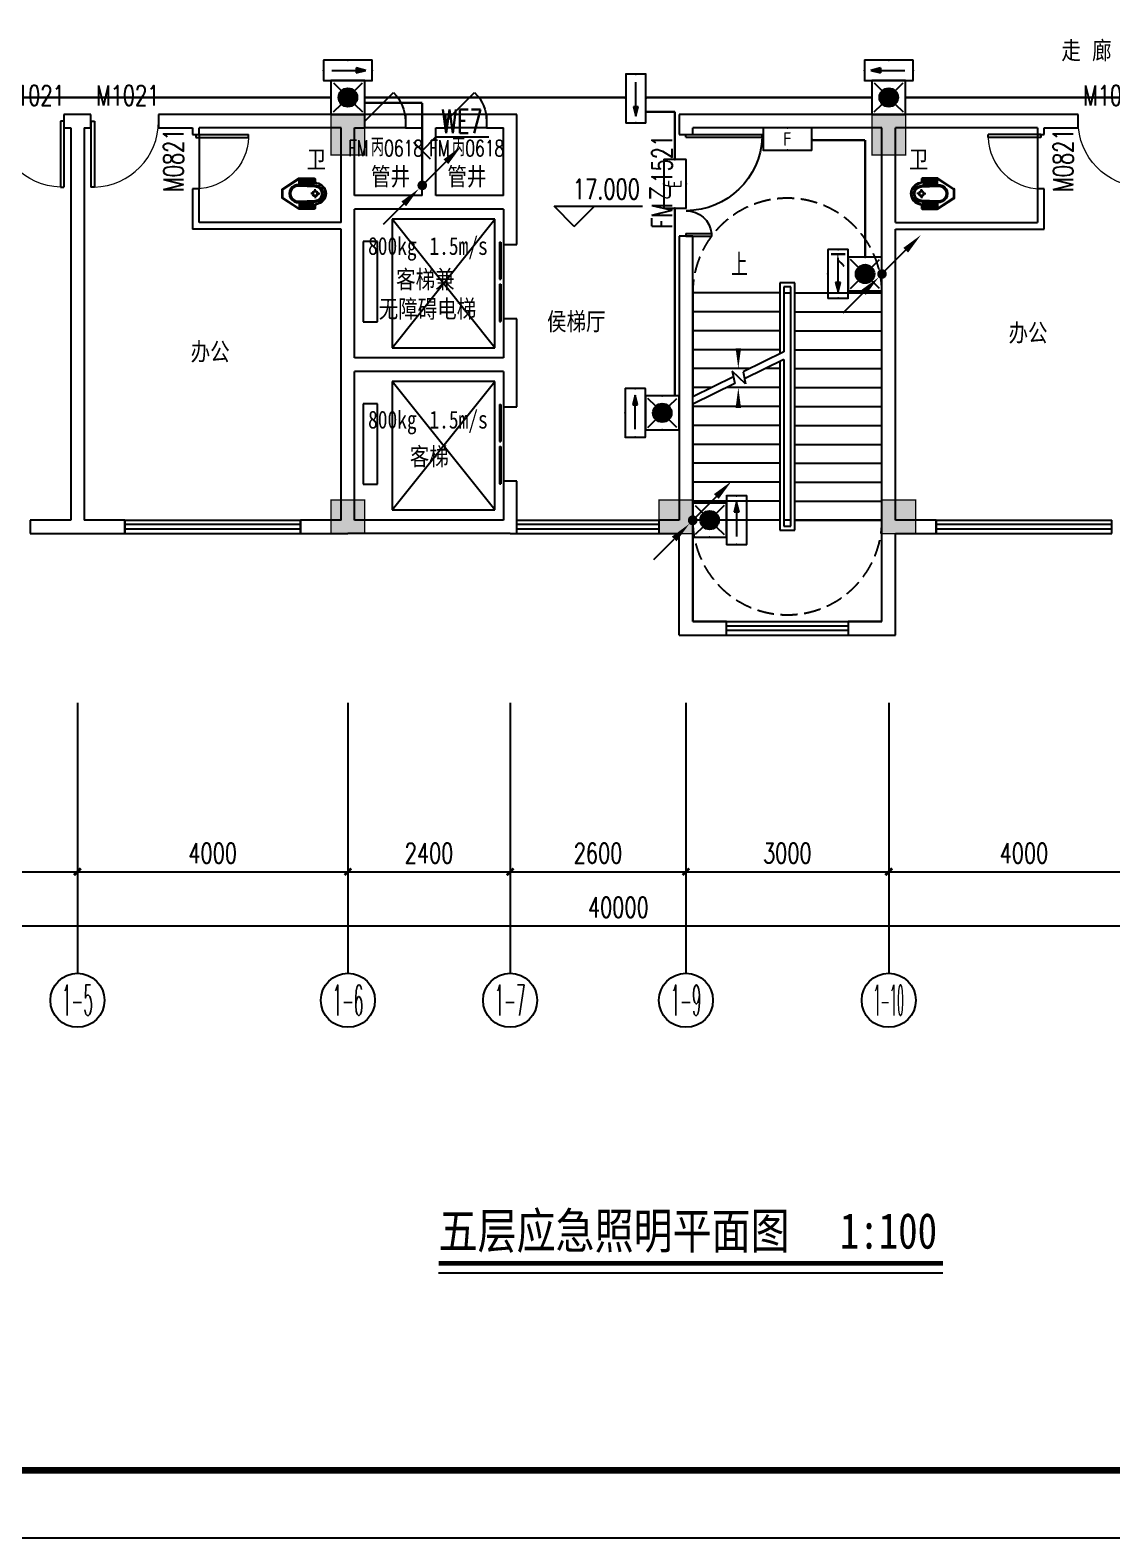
# Model space of a CAD drawing. Extents: x -6243262 to 3079315, y -2914302 to 172723.
# Drawn here: x -5590981 to -5574981, y -746029 to -723735 of the extents above; entities that cross this region are included whole.
import ezdxf
from ezdxf.enums import TextEntityAlignment as Align

# ---------------------------------------------------------------- set-up
doc = ezdxf.new("R2010")
doc.units = 0
doc.header["$LTSCALE"] = 1000
doc.linetypes.add('DASH', pattern=[0.35, 0.25, -0.1])
for name, color, linetype in [('0-柱网', 2, 'Continuous'), ('A-ANNO-IDEN', 3, 'Continuous'), ('A-DOOR', 141, 'Continuous'), ('A-FLOR-EVTR', 2, 'Continuous'), ('AXIS', 3, 'Continuous'), ('AXIS_TEXT', 7, 'Continuous'), ('DIM-应急', 3, 'Continuous'), ('DIM_ELEV', 3, 'Continuous'), ('DIM_SYMB', 3, 'Continuous'), ('DOOR_FIRE', 4, 'Continuous'), ('DOOR_FIRE_TEXT', 7, 'Continuous'), ('EQUIP-应急', 3, 'Continuous'), ('LWIRE', 4, 'Continuous'), ('PUB_TEXT', 7, 'Continuous'), ('PUB_TITLE', 4, 'Continuous'), ('STAIR', 2, 'Continuous'), ('WALL', 9, 'Continuous'), ('WINDOW', 4, 'Continuous'), ('WINDOW_TEXT', 7, 'Continuous'), ('WIRE-应急', 1, 'DASH'), ('洁具', 253, 'Continuous')]:
    doc.layers.add(name, color=color, linetype=linetype)
doc.styles.add('-宋体', font='', dxfattribs={"width": 0.8})
doc.styles.add('_TCH_AXIS', font='COMPLEX', dxfattribs={"bigfont": 'GBCBIG'})
doc.styles.add('_TCH_DIM', font='SIMPLEX', dxfattribs={"bigfont": 'GBCBIG'})
doc.styles.add('_TCH_DIM_T3', font='SIMPLEX', dxfattribs={"width": 0.705882, "bigfont": 'GBCBIG'})
doc.styles.add('_TCH_WINDOW', font='SIMPLEX', dxfattribs={"height": 3.5, "bigfont": 'GBCBIG'})
doc.styles.add('_TEL_ATTDEF', font='gbenor', dxfattribs={"bigfont": 'gbcbig'})
doc.styles.add('_TEL_DIM', font='SIMPLEX', dxfattribs={"width": 0.8, "height": 3.5, "bigfont": 'HZTXT'})
doc.styles.add('COMPLEX', font='COMPLEX')
doc.styles.get("Standard").update_dxf_attribs({"font": 'gbenor.shx', "bigfont": 'gbcbig.shx'})
doc.styles.get('-宋体').set_extended_font_data('SimSun')
doc.dimstyles.new('_TCH_ARCH&&100', dxfattribs={"dimtxt": 297.5, "dimasz": 100, "dimexe": 250, "dimexo": 300, "dimgap": 126.25, "dimtad": 1, "dimdec": 0, "dimzin": 0, "dimdsep": 46, "dimtxsty": '_TCH_DIM_T3', "dimblk": 'ARCHTICK', "dimcen": 0.09, "dimclrt": 7, "dimazin": 2, "dimtfac": 1, "dimtdec": 0, "dimtix": 1, "dimtmove": 2, "dimatfit": 3, "dimfxl": 0, "dimtolj": 1, "dimtzin": 0, "dimarcsym": 0})

# ---------------------------------------------------------------- blocks, each defined once
blk = doc.blocks.new('$plan$00002871')
at = {"layer": '洁具', "color": 0}
for p, q in [((0, -475), (0, -423)), ((-15, -490), (-67, -490)), ((0, -505), (0, -557)), ((15, -490), (67, -490))]:
    blk.add_line(p, q, dxfattribs=at)
for points in [[(159, -508, -0.88995), (-159, -508, 0.380538), (-179, -491), (-210, -491, -0.414214), (-230, -471), (-230, -258, -0.144595), (-227, -247), (-73, -9, -0.254383), (-56, 0), (56, 0, -0.254383), (73, -9), (227, -247, -0.144595), (230, -258), (230, -471, -0.414214), (210, -491), (179, -491, 0.380538)], [(120, -491), (130, -252, 1.134994), (-130, -252), (-120, -491, 0.992594)], [(105, -490), (115, -251, 1.141146), (-115, -251), (-105, -490, 0.994896)], [(100, -490), (110, -251, 1.143479), (-110, -251), (-100, -490, 0.995777)], [(-149, -264, 1), (-149, -252), (-207, -252, 1), (-207, -264)], [(-148, -287, 1), (-148, -275), (-207, -275, 1), (-207, -287)], [(-147, -307, 1), (-147, -295), (-207, -295, 1), (-207, -307)], [(-146, -330, 1), (-146, -319), (-207, -319, 1), (-207, -330)], [(-146, -352, 1), (-146, -341), (-207, -341, 1), (-207, -352)], [(-145, -376, 1), (-145, -364), (-207, -364, 1), (-207, -376)], [(-144, -399, 1), (-144, -388), (-207, -388, 1), (-207, -399)], [(-143, -423, 1), (-143, -411), (-207, -411, 1), (-207, -423)], [(-141, -444, 1), (-141, -432), (-207, -432, 1), (-207, -444)], [(-149, -263, 1), (-149, -253), (-207, -253, 1), (-207, -263)], [(-148, -286, 1), (-148, -276), (-207, -276, 1), (-207, -286)], [(-147, -306, 1), (-147, -296), (-207, -296, 1), (-207, -306)], [(-146, -329, 1), (-146, -320), (-207, -320, 1), (-207, -329)], [(-146, -351, 1), (-146, -342), (-207, -342, 1), (-207, -351)], [(-145, -375, 1), (-145, -365), (-207, -365, 1), (-207, -375)], [(-144, -398, 1), (-144, -389), (-207, -389, 1), (-207, -398)], [(-143, -422, 1), (-143, -412), (-207, -412, 1), (-207, -422)], [(-141, -443, 1), (-141, -433), (-207, -433, 1), (-207, -443)], [(141, -444, -1), (141, -432), (207, -432, -1), (207, -444)], [(141, -443, -1), (141, -433), (207, -433, -1), (207, -443)], [(143, -423, -1), (143, -411), (207, -411, -1), (207, -423)], [(144, -399, -1), (144, -388), (207, -388, -1), (207, -399)], [(143, -422, -1), (143, -412), (207, -412, -1), (207, -422)], [(145, -376, -1), (145, -364), (207, -364, -1), (207, -376)], [(144, -398, -1), (144, -389), (207, -389, -1), (207, -398)], [(146, -352, -1), (146, -341), (207, -341, -1), (207, -352)], [(145, -375, -1), (145, -365), (207, -365, -1), (207, -375)], [(146, -330, -1), (146, -319), (207, -319, -1), (207, -330)], [(146, -351, -1), (146, -342), (207, -342, -1), (207, -351)], [(148, -287, -1), (148, -275), (207, -275, -1), (207, -287)], [(147, -307, -1), (147, -295), (207, -295, -1), (207, -307)], [(146, -329, -1), (146, -320), (207, -320, -1), (207, -329)], [(148, -286, -1), (148, -276), (207, -276, -1), (207, -286)], [(147, -306, -1), (147, -296), (207, -296, -1), (207, -306)], [(149, -264, -1), (149, -252), (207, -252, -1), (207, -264)], [(149, -263, -1), (149, -253), (207, -253, -1), (207, -263)], [(-141, -464, 1), (-141, -453), (-207, -453, 1), (-207, -464)], [(-141, -463, 1), (-141, -454), (-207, -454, 1), (-207, -463)], [(141, -464, -1), (141, -453), (207, -453, -1), (207, -464)], [(141, -463, -1), (141, -454), (207, -454, -1), (207, -463)]]:
    blk.add_lwpolyline(points, format="xyb", close=True, dxfattribs=at)
blk.add_lwpolyline([(-149, -507, 0.380538), (-179, -481), (-210, -481, -0.414214), (-220, -471), (-220, -258, -0.144595), (-218, -253), (-64, -15, -0.254383), (-56, -10), (56, -10, -0.254383), (64, -15), (218, -253, -0.144595), (220, -258), (220, -471, -0.414214), (210, -481), (179, -481, 0.380538), (149, -507, 0.380538)], format="xyb", dxfattribs=at)
for radius in [40, 31.7]:
    blk.add_circle((0, -490), radius, dxfattribs=at)
blk.add_arc((0, -490), 150, 186.665, 353.335, dxfattribs=at)
blk = doc.blocks.new('1#柱网')
at = {"layer": '0-柱网'}
for points in [[(509855, 85967), (509855, 85367), (510355, 85367), (510355, 85967)], [(517855, 85967), (517855, 85367), (518355, 85367), (518355, 85967)], [(509855, 80267), (509855, 79767), (510355, 79767), (510355, 80267)], [(514705, 80267), (514705, 79767), (515205, 79767), (515205, 80267)], [(518005, 80267), (518005, 79767), (518505, 79767), (518505, 80267)]]:
    blk.add_hatch(color=0, dxfattribs=at).paths.add_polyline_path(points)
at = {"layer": '0-柱网', "color": 0, "const_width": 20}
for points in [[(509855, 85967), (509855, 85367), (510355, 85367), (510355, 85967), (509855, 85967)], [(517855, 85967), (517855, 85367), (518355, 85367), (518355, 85967), (517855, 85967)], [(509855, 80267), (509855, 79767), (510355, 79767), (510355, 80267), (509855, 80267)], [(514705, 80267), (514705, 79767), (515205, 79767), (515205, 80267), (514705, 80267)], [(518005, 80267), (518005, 79767), (518505, 79767), (518505, 80267), (518005, 80267)]]:
    blk.add_lwpolyline(points, dxfattribs=at)
blk = doc.blocks.new('$WINLIB2D$00000001')
at = {"color": 0}
for points in [[(-0.5, 0.5), (-0.5, -0.5)], [(-0.5, 0.5), (0.5, 0.5)], [(0.5, -0.5), (0.5, 0.5)], [(0.5, 0.1667), (-0.5, 0.1667)], [(0.5, -0.1667), (-0.5, -0.1667)], [(-0.5, -0.5), (0.5, -0.5)]]:
    blk.add_lwpolyline(points, dxfattribs=at)
blk = doc.blocks.new('$DorLib2D$00000001')
at = {"color": 0}
for p, q in [((0.45, 0.975), (0.5, 0.975)), ((0.45, 0), (0.45, 0.975)), ((0.5, 0), (0.5, 0.975)), ((0.5, 0), (0.45, 0))]:
    blk.add_line(p, q, dxfattribs=at)
at = {"color": 0, "lineweight": 13}
blk.add_arc((0.475, 0), 0.975, 91.4693, 180, dxfattribs=at)
blk = doc.blocks.new('$DORLIB2D$00000127')
at = {"color": 0}
for points in [[(-0.533, 0.795), (-0.533, 0.69)], [(-0.033, 0.795), (-0.533, 0.795)], [(-0.033, 0.69), (-0.533, 0.69)], [(-0.033, 0.795), (-0.033, 0.69)], [(0.533, 0.795), (0.033, 0.795)], [(0.033, 0.795), (0.033, 0.69)], [(0.533, 0.69), (0.033, 0.69)], [(0.533, 0.795), (0.533, 0.69)], [(0.5, 0.5), (-0.5, 0.5)]]:
    blk.add_lwpolyline(points, dxfattribs=at)
blk = doc.blocks.new('$DorLib2D$00000114')
at = {"color": 0}
blk.add_line((0.5, 0), (-0.207, 0.707), dxfattribs=at)
blk.add_arc((0.5, 0), 1, 135, 180, dxfattribs=at)
blk = doc.blocks.new('$DorLib2D$00000225')
at = {"color": 0}
for p, q in [((0.475, -0.001), (0.475, 0.752)), ((0.475, 0.752), (0.5, 0.752)), ((0.5, -0.001), (0.5, 0.752)), ((-0.5, 0), (-0.5, 0.252)), ((-0.475, 0.252), (-0.5, 0.252)), ((-0.475, 0), (-0.475, 0.252)), ((-0.475, 0), (-0.5, 0)), ((0.475, -0.001), (0.5, -0.001))]:
    blk.add_line(p, q, dxfattribs=at)
for centre, radius, start, end in [((0.505, -0.002), 0.755, 92.2493, 179.7238), ((-0.501, 0.003), 0.251, 359.7899, 84.0974)]:
    blk.add_arc(centre, radius, start, end, dxfattribs=at)
blk = doc.blocks.new('_ArchTick')
at = {"color": 0, "linetype": 'ByBlock', "const_width": 0.4}
blk.add_lwpolyline([(-0.5, -0.5), (0.5, 0.5)], dxfattribs=at)
blk = doc.blocks.new('*D188')
at = {"layer": 'AXIS', "color": 0, "lineweight": -2, "transparency": 16777216}
for p, q in [((1535295, -788352), (1535295, -791602)), ((1575295, -788352), (1575295, -791602)), ((1535295, -791352), (1575295, -791352))]:
    blk.add_line(p, q, dxfattribs=at)
at = {"layer": 'Defpoints', "color": 0, "transparency": 16777216}
for p in [(1535295, -788052), (1575295, -788052), (1575295, -791352)]:
    blk.add_point(p, dxfattribs=at)
at = {"layer": 'AXIS', "color": 0, "lineweight": -2, "transparency": 16777216, "xscale": 100, "yscale": 100, "zscale": 100, "rotation": 180}
blk.add_blockref('_ArchTick', (1535295, -791352), dxfattribs=at)
at = {"layer": 'AXIS', "color": 0, "lineweight": -2, "transparency": 16777216, "xscale": 100, "yscale": 100, "zscale": 100}
blk.add_blockref('_ArchTick', (1575295, -791352), dxfattribs=at)
at = {"layer": 'AXIS', "color": 7, "transparency": 16777216, "insert": (1555295, -791077), "char_height": 297.5, "attachment_point": 5, "style": '_TCH_DIM_T3'}
blk.add_mtext('\\A1;40000', dxfattribs=at)
blk = doc.blocks.new('*D191')
at = {"layer": 'AXIS', "color": 0, "lineweight": -2, "transparency": 16777216}
for p, q in [((1559295, -788352), (1559295, -790802)), ((1563295, -788352), (1563295, -790802)), ((1559295, -790552), (1563295, -790552))]:
    blk.add_line(p, q, dxfattribs=at)
at = {"layer": 'Defpoints', "color": 0, "transparency": 16777216}
for p in [(1559295, -788052), (1563295, -788052), (1563295, -790552)]:
    blk.add_point(p, dxfattribs=at)
at = {"layer": 'AXIS', "color": 0, "lineweight": -2, "transparency": 16777216, "xscale": 100, "yscale": 100, "zscale": 100, "rotation": 180}
blk.add_blockref('_ArchTick', (1559295, -790552), dxfattribs=at)
at = {"layer": 'AXIS', "color": 0, "lineweight": -2, "transparency": 16777216, "xscale": 100, "yscale": 100, "zscale": 100}
blk.add_blockref('_ArchTick', (1563295, -790552), dxfattribs=at)
at = {"layer": 'AXIS', "color": 7, "transparency": 16777216, "insert": (1561295, -790277), "char_height": 297.5, "attachment_point": 5, "style": '_TCH_DIM_T3'}
blk.add_mtext('\\A1;4000', dxfattribs=at)
blk = doc.blocks.new('*D192')
at = {"layer": 'AXIS', "color": 0, "lineweight": -2, "transparency": 16777216}
for p, q in [((1556295, -788352), (1556295, -790802)), ((1559295, -788352), (1559295, -790802)), ((1556295, -790552), (1559295, -790552))]:
    blk.add_line(p, q, dxfattribs=at)
at = {"layer": 'Defpoints', "color": 0, "transparency": 16777216}
for p in [(1556295, -788052), (1559295, -788052), (1559295, -790552)]:
    blk.add_point(p, dxfattribs=at)
at = {"layer": 'AXIS', "color": 0, "lineweight": -2, "transparency": 16777216, "xscale": 100, "yscale": 100, "zscale": 100, "rotation": 180}
blk.add_blockref('_ArchTick', (1556295, -790552), dxfattribs=at)
at = {"layer": 'AXIS', "color": 0, "lineweight": -2, "transparency": 16777216, "xscale": 100, "yscale": 100, "zscale": 100}
blk.add_blockref('_ArchTick', (1559295, -790552), dxfattribs=at)
at = {"layer": 'AXIS', "color": 7, "transparency": 16777216, "insert": (1557795, -790277), "char_height": 297.5, "attachment_point": 5, "style": '_TCH_DIM_T3'}
blk.add_mtext('\\A1;3000', dxfattribs=at)
blk = doc.blocks.new('*D193')
at = {"layer": 'AXIS', "color": 0, "lineweight": -2, "transparency": 16777216}
for p, q in [((1553695, -788352), (1553695, -790802)), ((1556295, -788352), (1556295, -790802)), ((1553695, -790552), (1556295, -790552))]:
    blk.add_line(p, q, dxfattribs=at)
at = {"layer": 'Defpoints', "color": 0, "transparency": 16777216}
for p in [(1553695, -788052), (1556295, -788052), (1556295, -790552)]:
    blk.add_point(p, dxfattribs=at)
at = {"layer": 'AXIS', "color": 0, "lineweight": -2, "transparency": 16777216, "xscale": 100, "yscale": 100, "zscale": 100, "rotation": 180}
blk.add_blockref('_ArchTick', (1553695, -790552), dxfattribs=at)
at = {"layer": 'AXIS', "color": 0, "lineweight": -2, "transparency": 16777216, "xscale": 100, "yscale": 100, "zscale": 100}
blk.add_blockref('_ArchTick', (1556295, -790552), dxfattribs=at)
at = {"layer": 'AXIS', "color": 7, "transparency": 16777216, "insert": (1554995, -790277), "char_height": 297.5, "attachment_point": 5, "style": '_TCH_DIM_T3'}
blk.add_mtext('\\A1;2600', dxfattribs=at)
blk = doc.blocks.new('*D194')
at = {"layer": 'AXIS', "color": 0, "lineweight": -2, "transparency": 16777216}
for p, q in [((1551295, -788352), (1551295, -790802)), ((1553695, -788352), (1553695, -790802)), ((1551295, -790552), (1553695, -790552))]:
    blk.add_line(p, q, dxfattribs=at)
at = {"layer": 'Defpoints', "color": 0, "transparency": 16777216}
for p in [(1551295, -788052), (1553695, -788052), (1553695, -790552)]:
    blk.add_point(p, dxfattribs=at)
at = {"layer": 'AXIS', "color": 0, "lineweight": -2, "transparency": 16777216, "xscale": 100, "yscale": 100, "zscale": 100, "rotation": 180}
blk.add_blockref('_ArchTick', (1551295, -790552), dxfattribs=at)
at = {"layer": 'AXIS', "color": 0, "lineweight": -2, "transparency": 16777216, "xscale": 100, "yscale": 100, "zscale": 100}
blk.add_blockref('_ArchTick', (1553695, -790552), dxfattribs=at)
at = {"layer": 'AXIS', "color": 7, "transparency": 16777216, "insert": (1552495, -790277), "char_height": 297.5, "attachment_point": 5, "style": '_TCH_DIM_T3'}
blk.add_mtext('\\A1;2400', dxfattribs=at)
blk = doc.blocks.new('*D195')
at = {"layer": 'AXIS', "color": 0, "lineweight": -2, "transparency": 16777216}
for p, q in [((1547295, -788352), (1547295, -790802)), ((1551295, -788352), (1551295, -790802)), ((1547295, -790552), (1551295, -790552))]:
    blk.add_line(p, q, dxfattribs=at)
at = {"layer": 'Defpoints', "color": 0, "transparency": 16777216}
for p in [(1547295, -788052), (1551295, -788052), (1551295, -790552)]:
    blk.add_point(p, dxfattribs=at)
at = {"layer": 'AXIS', "color": 0, "lineweight": -2, "transparency": 16777216, "xscale": 100, "yscale": 100, "zscale": 100, "rotation": 180}
blk.add_blockref('_ArchTick', (1547295, -790552), dxfattribs=at)
at = {"layer": 'AXIS', "color": 0, "lineweight": -2, "transparency": 16777216, "xscale": 100, "yscale": 100, "zscale": 100}
blk.add_blockref('_ArchTick', (1551295, -790552), dxfattribs=at)
at = {"layer": 'AXIS', "color": 7, "transparency": 16777216, "insert": (1549295, -790277), "char_height": 297.5, "attachment_point": 5, "style": '_TCH_DIM_T3'}
blk.add_mtext('\\A1;4000', dxfattribs=at)
blk = doc.blocks.new('*D196')
at = {"layer": 'AXIS', "color": 0, "lineweight": -2, "transparency": 16777216}
for p, q in [((1543295, -788352), (1543295, -790802)), ((1547295, -788352), (1547295, -790802)), ((1543295, -790552), (1547295, -790552))]:
    blk.add_line(p, q, dxfattribs=at)
at = {"layer": 'Defpoints', "color": 0, "transparency": 16777216}
for p in [(1543295, -788052), (1547295, -788052), (1547295, -790552)]:
    blk.add_point(p, dxfattribs=at)
at = {"layer": 'AXIS', "color": 0, "lineweight": -2, "transparency": 16777216, "xscale": 100, "yscale": 100, "zscale": 100, "rotation": 180}
blk.add_blockref('_ArchTick', (1543295, -790552), dxfattribs=at)
at = {"layer": 'AXIS', "color": 0, "lineweight": -2, "transparency": 16777216, "xscale": 100, "yscale": 100, "zscale": 100}
blk.add_blockref('_ArchTick', (1547295, -790552), dxfattribs=at)
at = {"layer": 'AXIS', "color": 7, "transparency": 16777216, "insert": (1545295, -790277), "char_height": 297.5, "attachment_point": 5, "style": '_TCH_DIM_T3'}
blk.add_mtext('\\A1;4000', dxfattribs=at)
blk = doc.blocks.new('_AXISO')
at = {"color": 0}
blk.add_circle((0, 0), 0.5, dxfattribs=at)
at = {"layer": 'AXIS_TEXT', "color": 0, "style": 'COMPLEX', "width": 1.041667}
blk.add_attdef('A', text='', height=0.56, dxfattribs=at).set_placement((-0.25, -0.28), (0.25, -0.28), align=Align.FIT)
blk = doc.blocks.new('$TelecSys$00000079')
for p, q in [((0.7, 0.7), (0, 0)), ((0.104, 0.104), (0.104, 0.104)), ((-0.104, -0.104), (-0.104, -0.104))]:
    blk.add_line(p, q)
at = {"const_width": 0.142}
blk.add_lwpolyline([(-0.071, 0, 1), (0.071, 0, 1)], format="xyb", close=True, dxfattribs=at)
blk.add_solid([(0.63, 0.77), (0.77, 0.63), (1.15, 1.15)])
at = {"width": 0.8, "flags": 9}
blk.add_attdef('A', (0, 0), '', height=0.00002, dxfattribs=at)
blk = doc.blocks.new('$equip$00002604')
blk.add_hatch(color=256).paths.add_polyline_path([(0.275, 0.5, 1), (-0.274, 0.5, 1)])
for p, q in [((-0.429, 0.929), (-0.194, 0.694)), ((0.194, 0.694), (0.429, 0.929)), ((-0.429, 0.071), (-0.194, 0.306)), ((0.194, 0.306), (0.429, 0.071))]:
    blk.add_line(p, q)
at = {"const_width": 0.04}
blk.add_lwpolyline([(-0.5, 1), (-0.5, 0), (0.5, 0), (0.5, 1), (-0.5, 1), (-0.5, 0)], dxfattribs=at)
blk.add_lwpolyline([(-0.5, 1), (-0.5, 0), (0.5, 0), (0.5, 1)], close=True)
blk.add_circle((0, 0.5), 0.275)
for p in [(0, 1), (-0.5, 0.5), (0.5, 0.5), (0, 0)]:
    blk.add_point(p)
at = {"color": 7, "style": '_TEL_DIM', "flags": 1}
blk.add_attdef('A', text='', height=0.000025, dxfattribs=at).set_placement((0, 0), align=Align.MIDDLE_CENTER)
blk = doc.blocks.new('$equip$00002541')
blk.add_hatch(color=256).paths.add_polyline_path([(-0.24, 0.372), (-0.528, 0.3), (-0.24, 0.228)])
for p, q in [((-0.72, 0.6), (-0.72, 0)), ((0.72, 0.6), (-0.72, 0.6)), ((0.72, 0), (0.72, 0.6)), ((-0.72, 0), (0.72, 0)), ((-0.24, 0.372), (-0.528, 0.3)), ((-0.528, 0.3), (-0.24, 0.228)), ((-0.24, 0.372), (-0.24, 0.228))]:
    blk.add_line(p, q)
at = {"color": 7}
blk.add_line((-0.48, 0.3), (0.48, 0.3), dxfattribs=at)
at = {"const_width": 0.04}
blk.add_lwpolyline([(-0.72, 0.6), (-0.72, 0), (0.72, 0), (0.72, 0.6), (-0.72, 0.6), (-0.72, 0)], dxfattribs=at)
for p in [(0, 0.6), (-0.72, 0.3), (0, 0), (0.72, 0.3)]:
    blk.add_point(p)
at = {"color": 7, "style": '_TEL_DIM', "flags": 1}
blk.add_attdef('A', text='', height=0.00002, dxfattribs=at).set_placement((0, 0), align=Align.MIDDLE_CENTER)
blk = doc.blocks.new('$equip$00002540')
blk.add_hatch(color=256).paths.add_polyline_path([(0.24, 0.372), (0.24, 0.228), (0.528, 0.3)])
for p, q in [((-0.72, 0.6), (-0.72, 0)), ((0.72, 0.6), (-0.72, 0.6)), ((0.72, 0), (0.72, 0.6)), ((-0.72, 0), (0.72, 0)), ((0.24, 0.372), (0.24, 0.228)), ((0.528, 0.3), (0.24, 0.372)), ((0.24, 0.228), (0.528, 0.3))]:
    blk.add_line(p, q)
at = {"color": 7}
blk.add_line((-0.48, 0.3), (0.48, 0.3), dxfattribs=at)
at = {"const_width": 0.04}
blk.add_lwpolyline([(-0.72, 0.6), (-0.72, 0), (0.72, 0), (0.72, 0.6), (-0.72, 0.6), (-0.72, 0)], dxfattribs=at)
for p in [(0, 0.6), (-0.72, 0.3), (0, 0), (0.72, 0.3)]:
    blk.add_point(p)
at = {"color": 7, "style": '_TEL_DIM', "flags": 1}
blk.add_attdef('A', text='', height=0.00002, dxfattribs=at).set_placement((0, 0), align=Align.MIDDLE_CENTER)
blk = doc.blocks.new('$equip$00002534')
for p, q in [((-0.72, 0.66), (-0.72, 0)), ((0.72, 0.66), (-0.72, 0.66)), ((0.72, 0), (0.72, 0.66)), ((-0.72, 0), (0.72, 0))]:
    blk.add_line(p, q)
at = {"const_width": 0.04}
blk.add_lwpolyline([(-0.72, 0.66), (-0.72, 0), (0.72, 0), (0.72, 0.66), (-0.72, 0.66), (-0.72, 0)], dxfattribs=at)
for p in [(0, 0.66), (-0.72, 0.33), (0, 0), (0.72, 0.33)]:
    blk.add_point(p)
at = {"color": 7, "style": '_TEL_DIM'}
blk.add_attdef('$TEXT$', text='', height=0.4, dxfattribs=at).set_placement((0, 0.33), align=Align.MIDDLE_CENTER)
at = {"color": 7, "style": '_TEL_DIM', "flags": 1}
blk.add_attdef('A', text='', height=0.00002, dxfattribs=at).set_placement((0, 0), align=Align.MIDDLE_CENTER)
blk = doc.blocks.new('$TelecSys$00000081')
for p, q in [((0.104, 0.104), (0.104, 0.104)), ((-0.104, -0.104), (-0.104, -0.104)), ((-1.15, -1.15), (-0.55, -0.55))]:
    blk.add_line(p, q)
at = {"const_width": 0.142}
blk.add_lwpolyline([(0.071, 0, 1), (-0.071, 0, 1)], format="xyb", close=True, dxfattribs=at)
blk.add_solid([(-0.62, -0.48), (-0.48, -0.62), (-0.1, -0.1)])
at = {"width": 0.8, "flags": 9}
blk.add_attdef('A', (0, 0), '', height=0.00002, rotation=180, dxfattribs=at)
blk = doc.blocks.new('$equip$00003179')
for p, q in [((0.72, 0.66), (-0.72, 0.66)), ((-0.72, 0.66), (-0.72, 0)), ((0.72, 0), (0.72, 0.66)), ((-0.72, 0), (0.72, 0))]:
    blk.add_line(p, q)
at = {"const_width": 0.04}
blk.add_lwpolyline([(-0.72, 0.66), (-0.72, 0), (0.72, 0), (0.72, 0.66), (-0.72, 0.66), (-0.72, 0)], dxfattribs=at)
for p in [(0, 0.66), (-0.72, 0.33), (0, 0), (0.72, 0.33)]:
    blk.add_point(p)
at = {"color": 7, "style": '_TEL_DIM'}
blk.add_attdef('$TEXT$', text='', height=0.4, dxfattribs=at).set_placement((0, 0.33), align=Align.MIDDLE_CENTER)
at = {"color": 7, "style": '_TEL_DIM', "flags": 1}
for tag in ['A', 'REMARK']:
    blk.add_attdef(tag, text='', height=0.00002, dxfattribs=at).set_placement((0, 0), align=Align.MIDDLE_CENTER)
blk = doc.blocks.new('55')
at = {"color": 8, "linetype": 'DASH'}
for centre, start, end in [((1557795.1, -781992.2), 359.99993, 180.00007), ((1557795.1, -785352.2), 179.99993, 0.00007)]:
    blk.add_arc(centre, 1400, start, end, dxfattribs=at)
at = {"layer": 'A-FLOR-EVTR', "color": 8, "ltscale": 0.5}
for p, q in [((1553470.1, -780902.2), (1551950.1, -780902.2)), ((1551950.1, -780902.2), (1551950.1, -782802.2)), ((1551950.1, -782802.2), (1553470.1, -780902.2)), ((1553470.1, -782802.2), (1551950.1, -780902.2)), ((1553470.1, -782802.2), (1553470.1, -780902.2)), ((1551735.1, -781232.2), (1551520.1, -781232.2)), ((1551520.1, -781232.2), (1551520.1, -782422.2)), ((1551735.1, -782422.2), (1551735.1, -781232.2)), ((1551520.1, -782422.2), (1551735.1, -782422.2)), ((1551950.1, -782802.2), (1553470.1, -782802.2)), ((1553470.1, -783302.2), (1551950.1, -783302.2)), ((1551950.1, -783302.2), (1551950.1, -785202.2)), ((1551950.1, -785202.2), (1553470.1, -783302.2)), ((1553470.1, -785202.2), (1551950.1, -783302.2)), ((1553470.1, -785202.2), (1553470.1, -783302.2)), ((1551735.1, -783632.2), (1551520.1, -783632.2)), ((1551520.1, -783632.2), (1551520.1, -784822.2)), ((1551735.1, -784822.2), (1551735.1, -783632.2)), ((1551520.1, -784822.2), (1551735.1, -784822.2)), ((1551950.1, -785202.2), (1553470.1, -785202.2))]:
    blk.add_line(p, q, dxfattribs=at)
at = {"layer": 'AXIS', "color": 8}
for p, q in [((1547295.1, -788052.2), (1547295.1, -792052.2)), ((1551295.1, -788052.2), (1551295.1, -792052.2)), ((1553695.1, -788052.2), (1553695.1, -792052.2)), ((1556295.1, -788052.2), (1556295.1, -792052.2)), ((1559295.1, -788052.2), (1559295.1, -792052.2))]:
    blk.add_line(p, q, dxfattribs=at)
at = {"layer": 'DIM_ELEV', "color": 8}
for p, q in [((1554644, -781010.6), (1554344, -780710.6)), ((1554344, -780710.6), (1555653.8, -780710.6)), ((1554644, -781010.6), (1554944, -780710.6))]:
    blk.add_line(p, q, dxfattribs=at)
at = {"layer": 'DIM_SYMB', "color": 8}
for points in [[(1557070.1, -781852.2, 0, 0, 0), (1557070.1, -783112.2, 0, 80, 0), (1557070.1, -782812.2, 0, 0, 0)], [(1558520.1, -781852.2, 0, 0, 0), (1558520.1, -786102.2, 0, 0, 0), (1557070.1, -786102.2, 0, 0, 0), (1557070.1, -783392.2, 0, 80, 0), (1557070.1, -783692.2, 0, 0, 0)]]:
    blk.add_lwpolyline(points, format="xyseb", dxfattribs=at)
at = {"layer": 'STAIR', "color": 8}
for p, q in [((1557905.1, -781842.2), (1557685.1, -781842.2)), ((1557685.1, -781842.2), (1557685.1, -782893.9)), ((1557905.1, -785502.2), (1557905.1, -781842.2)), ((1556395.1, -781992.2), (1556395.1, -783528.5)), ((1557685.1, -781992.2), (1556395.1, -781992.2)), ((1557845.1, -781902.2), (1557745.1, -781902.2)), ((1557745.1, -781902.2), (1557745.1, -782864.4)), ((1557745.1, -781992.2), (1557745.1, -782864.4)), ((1557745.1, -781992.2), (1557845.1, -781992.2)), ((1557845.1, -785442.2), (1557845.1, -781902.2)), ((1557845.1, -785352.2), (1557845.1, -781992.2)), ((1557905.1, -781992.2), (1559195.1, -781992.2)), ((1559195.1, -785352.2), (1559195.1, -781992.2)), ((1557685.1, -782272.2), (1556395.1, -782272.2)), ((1557905.1, -782272.2), (1559195.1, -782272.2)), ((1557685.1, -782552.2), (1556395.1, -782552.2)), ((1557905.1, -782552.2), (1559195.1, -782552.2)), ((1557685.1, -782832.2), (1556395.1, -782832.2)), ((1557745.1, -782864.4), (1557140.7, -783161.8)), ((1557905.1, -782832.2), (1559195.1, -782832.2)), ((1557241.4, -783112.2), (1556395.1, -783112.2)), ((1557175.3, -783336.8), (1556981.2, -783150.6)), ((1556981.2, -783150.6), (1557017.5, -783333.8)), ((1557140.7, -783161.8), (1557175.3, -783336.8)), ((1557745.1, -782975.9), (1557160.8, -783263.3)), ((1557685.1, -783112.2), (1557468, -783112.2)), ((1557685.1, -783005.4), (1557685.1, -785502.2)), ((1557745.1, -782975.9), (1557745.1, -785352.2)), ((1557745.1, -782975.9), (1557745.1, -785442.2)), ((1557905.1, -783112.2), (1559195.1, -783112.2)), ((1556997.4, -783232.3), (1556395.1, -783528.5)), ((1557017.5, -783333.8), (1556395.1, -783640)), ((1556672.3, -783392.2), (1556395.1, -783392.2)), ((1557685.1, -783392.2), (1556898.8, -783392.2)), ((1557905.1, -783392.2), (1559195.1, -783392.2)), ((1556395.1, -783640), (1556395.1, -785352.2)), ((1557685.1, -783672.2), (1556395.1, -783672.2)), ((1557905.1, -783672.2), (1559195.1, -783672.2)), ((1557685.1, -783952.2), (1556395.1, -783952.2)), ((1557905.1, -783952.2), (1559195.1, -783952.2)), ((1557685.1, -784232.2), (1556395.1, -784232.2)), ((1557905.1, -784232.2), (1559195.1, -784232.2)), ((1557685.1, -784512.2), (1556395.1, -784512.2)), ((1557905.1, -784512.2), (1559195.1, -784512.2)), ((1557685.1, -784792.2), (1556395.1, -784792.2)), ((1557905.1, -784792.2), (1559195.1, -784792.2)), ((1557685.1, -785072.2), (1556395.1, -785072.2)), ((1557905.1, -785072.2), (1559195.1, -785072.2)), ((1557685.1, -785352.2), (1556395.1, -785352.2)), ((1556395.1, -785352.2), (1556395.1, -786852.2)), ((1557685.1, -785352.2), (1556395.1, -785352.2)), ((1557845.1, -785352.2), (1557745.1, -785352.2)), ((1557905.1, -785352.2), (1559195.1, -785352.2)), ((1559195.1, -785352.2), (1557905.1, -785352.2)), ((1559195.1, -786852.2), (1559195.1, -785352.2)), ((1557685.1, -785502.2), (1557905.1, -785502.2)), ((1557745.1, -785442.2), (1557845.1, -785442.2)), ((1556395.1, -786852.2), (1559195.1, -786852.2))]:
    blk.add_line(p, q, dxfattribs=at)
at = {"layer": 'WALL', "color": 8}
for p, q in [((1547295.1, -779352.2), (1547095.1, -779352.2)), ((1547095.1, -779352.2), (1547095.1, -779552.2)), ((1547495.1, -779352.2), (1547295.1, -779352.2)), ((1547495.1, -779552.2), (1547495.1, -779352.2)), ((1549095.1, -779352.2), (1548495.1, -779352.2)), ((1548495.1, -779352.2), (1548495.1, -779552.2)), ((1551295.1, -779352.2), (1549095.1, -779352.2)), ((1551545.1, -779352.2), (1551295.1, -779352.2)), ((1551545.1, -779552.2), (1551545.1, -779352.2)), ((1552495.1, -779352.2), (1552145.1, -779352.2)), ((1552145.1, -779352.2), (1552145.1, -779552.2)), ((1552745.1, -779352.2), (1552495.1, -779352.2)), ((1552745.1, -779552.2), (1552745.1, -779352.2)), ((1553795.1, -779352.2), (1553345.1, -779352.2)), ((1553345.1, -779352.2), (1553345.1, -779552.2)), ((1553795.1, -780652.2), (1553795.1, -779352.2)), ((1559295.1, -779352.2), (1556195.1, -779352.2)), ((1556195.1, -779352.2), (1556195.1, -779652.2)), ((1561495.1, -779352.2), (1559295.1, -779352.2)), ((1562095.1, -779352.2), (1561495.1, -779352.2)), ((1562095.1, -779552.2), (1562095.1, -779352.2)), ((1547095.1, -779552.2), (1547195.1, -779552.2)), ((1547195.1, -779552.2), (1547195.1, -785352.2)), ((1547395.1, -779552.2), (1547395.1, -785352.2)), ((1547395.1, -779552.2), (1547495.1, -779552.2)), ((1548495.1, -779552.2), (1548995.1, -779552.2)), ((1548995.1, -779552.2), (1548995.1, -779652.2)), ((1551195.1, -779552.2), (1549095.1, -779552.2)), ((1549095.1, -779652.2), (1549095.1, -779552.2)), ((1551195.1, -780652.2), (1551195.1, -779552.2)), ((1551395.1, -780552.2), (1551395.1, -779552.2)), ((1551395.1, -779552.2), (1551545.1, -779552.2)), ((1552145.1, -779552.2), (1552395.1, -779552.2)), ((1552395.1, -780552.2), (1552395.1, -779552.2)), ((1552595.1, -779552.2), (1552745.1, -779552.2)), ((1552595.1, -780552.2), (1552595.1, -779552.2)), ((1553345.1, -779552.2), (1553595.1, -779552.2)), ((1553595.1, -780552.2), (1553595.1, -779552.2)), ((1559195.1, -779552.2), (1556395.1, -779552.2)), ((1556395.1, -779652.2), (1556395.1, -779552.2)), ((1559195.1, -780952.2), (1559195.1, -779552.2)), ((1559395.1, -780952.2), (1559395.1, -779552.2)), ((1561495.1, -779552.2), (1559395.1, -779552.2)), ((1561495.1, -779552.2), (1561495.1, -779652.2)), ((1561595.1, -779552.2), (1562095.1, -779552.2)), ((1561595.1, -779652.2), (1561595.1, -779552.2)), ((1548995.1, -779652.2), (1549095.1, -779652.2)), ((1556195.1, -779652.2), (1556395.1, -779652.2)), ((1561495.1, -779652.2), (1561595.1, -779652.2)), ((1549095.1, -780452.2), (1548995.1, -780452.2)), ((1548995.1, -780452.2), (1548995.1, -781052.2)), ((1549095.1, -780952.2), (1549095.1, -780452.2)), ((1561595.1, -780452.2), (1561495.1, -780452.2)), ((1561495.1, -780452.2), (1561495.1, -780952.2)), ((1561595.1, -781052.2), (1561595.1, -780452.2)), ((1551195.1, -780952.2), (1551195.1, -780652.2)), ((1552395.1, -780552.2), (1551395.1, -780552.2)), ((1553595.1, -780552.2), (1552595.1, -780552.2)), ((1553795.1, -781277.2), (1553795.1, -780652.2)), ((1551195.1, -780952.2), (1549095.1, -780952.2)), ((1552495.1, -780752.2), (1551395.1, -780752.2)), ((1551395.1, -780952.2), (1551395.1, -780752.2)), ((1551395.1, -782952.2), (1551395.1, -780952.2)), ((1553595.1, -780752.2), (1552495.1, -780752.2)), ((1553595.1, -780752.2), (1553595.1, -781277.2)), ((1559195.1, -785452.2), (1559195.1, -780952.2)), ((1559395.1, -780952.2), (1561495.1, -780952.2)), ((1551195.1, -781052.2), (1548995.1, -781052.2)), ((1551195.1, -783052.2), (1551195.1, -781052.2)), ((1556395.1, -781152.2), (1556195.1, -781152.2)), ((1556195.1, -781152.2), (1556195.1, -785352.2)), ((1556395.1, -785452.2), (1556395.1, -781152.2)), ((1559395.1, -781052.2), (1561595.1, -781052.2)), ((1559395.1, -785352.2), (1559395.1, -781052.2)), ((1553595.1, -781277.2), (1553795.1, -781277.2)), ((1553795.1, -782377.2), (1553595.1, -782377.2)), ((1553595.1, -782377.2), (1553595.1, -782952.2)), ((1553795.1, -783052.2), (1553795.1, -782377.2)), ((1553595.1, -782952.2), (1551395.1, -782952.2)), ((1551195.1, -785352.2), (1551195.1, -783052.2)), ((1551395.1, -785352.2), (1551395.1, -783152.2)), ((1553595.1, -783152.2), (1551395.1, -783152.2)), ((1553595.1, -783152.2), (1553595.1, -783677.2)), ((1553795.1, -783677.2), (1553795.1, -783052.2)), ((1553595.1, -783677.2), (1553795.1, -783677.2)), ((1553795.1, -784777.2), (1553595.1, -784777.2)), ((1553595.1, -784777.2), (1553595.1, -785352.2)), ((1553795.1, -785352.2), (1553795.1, -784777.2)), ((1547195.1, -785352.2), (1546595.1, -785352.2)), ((1546595.1, -785352.2), (1546595.1, -785552.2)), ((1547995.1, -785352.2), (1547395.1, -785352.2)), ((1547995.1, -785552.2), (1547995.1, -785352.2)), ((1551195.1, -785352.2), (1550595.1, -785352.2)), ((1550595.1, -785352.2), (1550595.1, -785552.2)), ((1553595.1, -785352.2), (1551395.1, -785352.2)), ((1553795.1, -785552.2), (1553795.1, -785352.2)), ((1556195.1, -785352.2), (1555895.1, -785352.2)), ((1555895.1, -785352.2), (1555895.1, -785552.2)), ((1559995.1, -785352.2), (1559395.1, -785352.2)), ((1559995.1, -785552.2), (1559995.1, -785352.2)), ((1546595.1, -785552.2), (1547295.1, -785552.2)), ((1547295.1, -785552.2), (1547995.1, -785552.2)), ((1550595.1, -785552.2), (1551295.1, -785552.2)), ((1553695.1, -785552.2), (1551295.1, -785552.2)), ((1553695.1, -785552.2), (1553795.1, -785552.2)), ((1555895.1, -785552.2), (1556195.1, -785552.2)), ((1556195.1, -787052.2), (1556195.1, -785552.2)), ((1556395.1, -786852.2), (1556395.1, -785452.2)), ((1559195.1, -786852.2), (1559195.1, -785452.2)), ((1559395.1, -785552.2), (1559995.1, -785552.2)), ((1559395.1, -787052.2), (1559395.1, -785552.2)), ((1556895.1, -786852.2), (1556395.1, -786852.2)), ((1556895.1, -787052.2), (1556895.1, -786852.2)), ((1559195.1, -786852.2), (1558695.1, -786852.2)), ((1558695.1, -786852.2), (1558695.1, -787052.2)), ((1556195.1, -787052.2), (1556895.1, -787052.2)), ((1558695.1, -787052.2), (1559395.1, -787052.2))]:
    blk.add_line(p, q, dxfattribs=at)
at = {"layer": 'WINDOW', "color": 8}
for p, q in [((1552145.1, -779352.2), (1551545.1, -779352.2)), ((1553345.1, -779352.2), (1552745.1, -779352.2)), ((1552145.1, -779552.2), (1551545.1, -779552.2)), ((1553345.1, -779552.2), (1552745.1, -779552.2)), ((1549095.1, -779652.2), (1549095.1, -780452.2)), ((1561495.1, -779652.2), (1561495.1, -780452.2))]:
    blk.add_line(p, q, dxfattribs=at)
at = {"color": 8, "rotation": 90.00000000002842}
blk.add_blockref('$plan$00002871', (1550322.1, -780524.4), dxfattribs=at)
at = {"color": 8, "xscale": -1, "rotation": 269.9999999999715}
blk.add_blockref('$plan$00002871', (1560268.1, -780524.4), dxfattribs=at)
at = {"layer": '0-柱网', "color": 8}
blk.add_blockref('1#柱网', (1041190.1, -865319.4), dxfattribs=at)
at = {"layer": 'A-DOOR', "color": 8, "xscale": 1100, "yscale": 200, "zscale": 200, "rotation": 90}
for p in [(1553695.1, -781827.2), (1553695.1, -784227.2)]:
    blk.add_blockref('$DORLIB2D$00000127', p, dxfattribs=at)
at = {"layer": 'AXIS', "color": 8}
ref = blk.add_blockref('_AXISO', (1547295.1, -792452.2), dxfattribs=dict(at, xscale=800, yscale=800, zscale=800))
ref.add_attrib('A', '1-5', dxfattribs={"layer": 'AXIS_TEXT', "color": 8, "height": 452.55, "style": '_TCH_AXIS', "width": 0.381818}).set_placement((1547068.8, -792678.5), (1547521.4, -792678.5), align=Align.FIT)
ref = blk.add_blockref('_AXISO', (1551295.1, -792452.2), dxfattribs=dict(at, xscale=800, yscale=800, zscale=800))
ref.add_attrib('A', '1-6', dxfattribs={"layer": 'AXIS_TEXT', "color": 8, "height": 452.55, "style": '_TCH_AXIS', "width": 0.381818}).set_placement((1551068.8, -792678.5), (1551521.4, -792678.5), align=Align.FIT)
ref = blk.add_blockref('_AXISO', (1553695.1, -792452.2), dxfattribs=dict(at, xscale=800, yscale=800, zscale=800))
ref.add_attrib('A', '1-7', dxfattribs={"layer": 'AXIS_TEXT', "color": 8, "height": 452.55, "style": '_TCH_AXIS', "width": 0.381818}).set_placement((1553468.8, -792678.5), (1553921.4, -792678.5), align=Align.FIT)
ref = blk.add_blockref('_AXISO', (1556295.1, -792452.2), dxfattribs=dict(at, xscale=800, yscale=800, zscale=800))
ref.add_attrib('A', '1-9', dxfattribs={"layer": 'AXIS_TEXT', "color": 8, "height": 452.55, "style": '_TCH_AXIS', "width": 0.381818}).set_placement((1556068.8, -792678.5), (1556521.4, -792678.5), align=Align.FIT)
ref = blk.add_blockref('_AXISO', (1559295.1, -792452.2), dxfattribs=dict(at, xscale=800, yscale=800, zscale=800))
ref.add_attrib('A', '1-10', dxfattribs={"layer": 'AXIS_TEXT', "color": 8, "height": 452.55, "style": '_TCH_AXIS', "width": 0.3}).set_placement((1559068.8, -792678.5), (1559521.4, -792678.5), align=Align.FIT)
at = {"layer": 'DOOR_FIRE', "color": 8, "xscale": 1500, "yscale": -1500, "zscale": 200, "rotation": 90}
blk.add_blockref('$DorLib2D$00000225', (1556295.1, -780402.2), dxfattribs=at)
at = {"layer": 'WINDOW', "color": 8}
ref = blk.add_blockref('$DorLib2D$00000001', (1546595.1, -779452.2), dxfattribs=dict(at, xscale=-1000, yscale=1000, zscale=-1000, rotation=180))
ref.add_attrib('A', 'M1021', (1546170.1, -779221), dxfattribs={"layer": 'WINDOW_TEXT', "color": 8, "height": 297.5, "style": '_TCH_WINDOW', "width": 0.705882})
ref = blk.add_blockref('$DorLib2D$00000001', (1547995.1, -779452.2), dxfattribs=dict(at, xscale=1000, yscale=1000, zscale=1000, rotation=180))
ref.add_attrib('A', 'M1021', (1547570.1, -779221), dxfattribs={"layer": 'WINDOW_TEXT', "color": 8, "height": 297.5, "style": '_TCH_WINDOW', "width": 0.705882})
ref = blk.add_blockref('$DorLib2D$00000001', (1562595.1, -779452.2), dxfattribs=dict(at, xscale=-1000, yscale=1000, zscale=-1000, rotation=180))
ref.add_attrib('A', 'M1021', (1562170.1, -779221), dxfattribs={"layer": 'WINDOW_TEXT', "color": 8, "height": 297.5, "style": '_TCH_WINDOW', "width": 0.705882})
at = {"layer": 'WINDOW', "color": 8, "rotation": 180}
for name, p, xscale, yscale, zscale in [('$DorLib2D$00000114', (1551845.1, -779452.2), 600, -600, 600), ('$DorLib2D$00000114', (1553045.1, -779452.2), 600, -600, 600), ('$WINLIB2D$00000001', (1549295.1, -785452.2), -2600, -200, -2600), ('$WINLIB2D$00000001', (1554845.1, -785452.2), -2099.999999996326, 200, -2099.999999996326), ('$WINLIB2D$00000001', (1561295.1, -785452.2), -2600, -200, -2600), ('$WINLIB2D$00000001', (1557795.1, -786952.2), -1800, 200, -1800)]:
    blk.add_blockref(name, p, dxfattribs=dict(at, xscale=xscale, yscale=yscale, zscale=zscale))
at = {"layer": 'WINDOW', "color": 8}
ref = blk.add_blockref('$DorLib2D$00000001', (1549045.1, -780052.2), dxfattribs=dict(at, xscale=-800, yscale=800, zscale=-800, rotation=270))
ref.add_attrib('A', 'M0821', (1548864, -780497.2), dxfattribs={"layer": 'WINDOW_TEXT', "color": 8, "height": 297.5, "rotation": 90, "style": '_TCH_WINDOW', "width": 0.705882})
ref = blk.add_blockref('$DorLib2D$00000001', (1561545.1, -780052.2), dxfattribs=dict(at, xscale=-800, yscale=-800, zscale=-800, rotation=270))
ref.add_attrib('A', 'M0821', (1562023.8, -780497.2), dxfattribs={"layer": 'WINDOW_TEXT', "color": 8, "height": 297.5, "rotation": 90, "style": '_TCH_WINDOW', "width": 0.705882})
at = {"layer": 'DIM_ELEV', "color": 7, "style": '_TCH_DIM', "width": 0.705882}
blk.add_text('17.000', height=297.5, dxfattribs=at).set_placement((1554623.8, -780605.6))
at = {"layer": 'DIM_SYMB', "color": 7, "style": '_TCH_DIM'}
for s, p in [('上', (1556965.9, -781747.2)), ('下', (1558425.2, -781747.2))]:
    blk.add_text(s, height=337.6, dxfattribs=at).set_placement(p)
at = {"layer": 'DOOR_FIRE_TEXT', "color": 8, "style": '_TCH_WINDOW', "width": 0.705882}
for s, p in [('1521', (1556090.2, -780374.3)), ('FM', (1556090.2, -781040.1))]:
    blk.add_text(s, height=297.5, rotation=90, dxfattribs=at).set_placement(p)
at = {"layer": 'DOOR_FIRE_TEXT', "color": 8, "style": '_TCH_WINDOW'}
blk.add_text('乙', height=337.6, rotation=90, dxfattribs=at).set_placement((1556090.2, -780620.1))
at = {"layer": 'PUB_TEXT', "color": 8, "style": '-宋体', "width": 0.8}
for s, height, p in [('走', 264.3, (1561849.5, -778538.3)), ('廊', 264.3, (1562303.2, -778538.3)), ('卫', 264.3, (1550684.4, -780150.5)), ('卫', 264.3, (1559592.6, -780150.5)), ('管井', 264.35, (1551636.9, -780403.6)), ('管井', 264.35, (1552766, -780403.6)), ('800kg', 264.35, (1551593.5, -781429.9)), ('1.5m/s', 264.35, (1552500.9, -781429.9)), ('客梯兼', 264.35, (1552008.2, -781923.8)), ('无障碍电梯', 264.35, (1551750.9, -782361.1)), ('侯梯厅', 264.35, (1554240.6, -782546.7)), ('办公', 264.35, (1561067.3, -782713.5)), ('办公', 264.35, (1548969.5, -782993.2)), ('800kg', 264.35, (1551593.5, -783997.9)), ('1.5m/s', 264.35, (1552500.9, -783997.9)), ('客梯', 264.35, (1552210.3, -784544.1))]:
    blk.add_text(s, height=height, dxfattribs=at).set_placement(p)
at = {"layer": 'WINDOW_TEXT', "color": 8, "style": '_TCH_WINDOW', "width": 0.705882}
for s, p in [('FM', (1551298.8, -779972.1)), ('0618', (1551831.4, -779972.1)), ('FM', (1552498.8, -779972.1)), ('0618', (1553031.4, -779972.1))]:
    blk.add_text(s, height=238, dxfattribs=at).set_placement(p)
at = {"layer": 'WINDOW_TEXT', "color": 8, "style": '_TCH_WINDOW'}
for p in [(1551634.8, -779972.1), (1552834.8, -779972.1)]:
    blk.add_text('丙', height=270.1, dxfattribs=at).set_placement(p)
at = {"layer": 'AXIS', "color": 8}
for p1, p2, distance, picture, middle in [((1535295.1, -788052.2), (1575295.1, -788052.2), -3300, '*D188', (1555295.1, -791077.2)), ((1543295.1, -788052.2), (1547295.1, -788052.2), -2500, '*D196', (1545295.1, -790277.2)), ((1547295.1, -788052.2), (1551295.1, -788052.2), -2500, '*D195', (1549295.1, -790277.2)), ((1551295.1, -788052.2), (1553695.1, -788052.2), -2500, '*D194', (1552495.1, -790277.2)), ((1553695.1, -788052.2), (1556295.1, -788052.2), -2500, '*D193', (1554995.1, -790277.2)), ((1556295.1, -788052.2), (1559295.1, -788052.2), -2500, '*D192', (1557795.1, -790277.2)), ((1559295.1, -788052.2), (1563295.1, -788052.2), -2500, '*D191', (1561295.1, -790277.2))]:
    dim = blk.add_aligned_dim(p1=p1, p2=p2, distance=distance, dimstyle='_TCH_ARCH&&100', dxfattribs=at)
    dim.commit()
    dim.dimension.update_dxf_attribs({"geometry": picture, "text_midpoint": middle})

msp = doc.modelspace()

# ---------------------------------------------------------------- linework, layer by layer
at = {"layer": 'A-ANNO-IDEN', "const_width": 70}
msp.add_lwpolyline([(-5584939.5, -741969.9), (-5577480.8, -741969.9)], dxfattribs=at)
at = {"layer": 'A-ANNO-IDEN'}
msp.add_lwpolyline([(-5584939.5, -742109.9), (-5577480.8, -742109.9)], dxfattribs=at)
at = {"layer": 'DIM-应急'}
msp.add_line((-5585057.5, -725645.1), (-5585305, -725397.6), dxfattribs=at)
for points in [[(-5585181.3, -725521.3), (-5584981.3, -725310.4)], [(-5584981.3, -725310.4), (-5584198.3, -725310.4)]]:
    msp.add_lwpolyline(points, dxfattribs=at)
at = {"layer": 'PUB_TITLE'}
msp.add_lwpolyline([(-5609813.8, -746029.4), (-5550413.8, -746029.4), (-5550413.8, -704029.4), (-5609813.8, -704029.4)], close=True, dxfattribs=at)
at = {"layer": 'PUB_TITLE', "const_width": 100}
msp.add_lwpolyline([(-5608313.8, -745029.4), (-5551413.8, -745029.4), (-5551413.8, -705029.4), (-5608313.8, -705029.4)], close=True, dxfattribs=at)
at = {"layer": 'WIRE-应急', "linetype": 'DASH', "const_width": 35}
for points in [[(-5594031.3, -724730.5), (-5586531.3, -724730.5)], [(-5586031.3, -724730.5), (-5582172.4, -724730.5)], [(-5581872.4, -724730.5), (-5578531.3, -724730.5)], [(-5578031.3, -724730.5), (-5574291.3, -724730.5)], [(-5586031.3, -724812.2), (-5585181.3, -724812.2)], [(-5585181.3, -726030.5), (-5585181.3, -724812.2)], [(-5581872.4, -724942.8), (-5581443.8, -724942.8)], [(-5581443.8, -725649.9), (-5581443.8, -724942.8)], [(-5579421.3, -725360.6), (-5578631.3, -725360.6)], [(-5578631.3, -727090.5), (-5578631.3, -725360.6)], [(-5581443.8, -729144.7), (-5581443.8, -726369.9)]]:
    msp.add_lwpolyline(points, dxfattribs=at)

# ---------------------------------------------------------------- block references
msp.add_blockref('55', (-7137576.4, 54371.7))
at = {"layer": 'EQUIP-应急', "xscale": 500, "yscale": 500, "zscale": 500}
for name, p in [('$equip$00002540', (-5586281.3, -724480.5)), ('$equip$00002541', (-5578281.3, -724480.5)), ('$equip$00002604', (-5586281.3, -724980.5)), ('$equip$00002604', (-5578281.3, -724980.5))]:
    msp.add_blockref(name, p, dxfattribs=at)
for name, p, rotation in [('$equip$00002541', (-5581872.4, -724744.1), 90), ('$equip$00002541', (-5578881.3, -727340.5), 90), ('$equip$00002604', (-5578381.3, -727340.5), 90), ('$equip$00002540', (-5581881.3, -729394.7), 90), ('$equip$00002604', (-5581381.3, -729394.7), 90), ('$equip$00002604', (-5581181.3, -730980.5), 270), ('$equip$00002541', (-5580681.3, -730980.5), 270)]:
    msp.add_blockref(name, p, dxfattribs=dict(at, rotation=rotation))
at = {"layer": 'EQUIP-应急'}
ref = msp.add_blockref('$equip$00003179', (-5579781.3, -725180.5), dxfattribs=dict(at, xscale=500, yscale=500, zscale=500, rotation=180))
ref.add_attrib('$TEXT$', 'F', dxfattribs={"layer": '0', "color": 7, "height": 200, "style": '_TEL_ATTDEF'}).set_placement((-5579781.3, -725345.5), align=Align.MIDDLE_CENTER)
ref = msp.add_blockref('$equip$00002534', (-5581278.8, -726009.9), dxfattribs=dict(at, xscale=500, yscale=500, zscale=500, rotation=90))
ref.add_attrib('$TEXT$', 'E', dxfattribs={"layer": '0', "color": 7, "height": 200, "rotation": 90, "style": '_TEL_ATTDEF'}).set_placement((-5581443.8, -726009.9), align=Align.MIDDLE_CENTER)
at = {"layer": 'LWIRE', "xscale": 500, "yscale": 500, "zscale": 500}
for name, p in [('$TelecSys$00000079', (-5585181.3, -726030.5)), ('$TelecSys$00000081', (-5585181.3, -726030.5)), ('$TelecSys$00000079', (-5578381.3, -727340.5)), ('$TelecSys$00000081', (-5578381.3, -727340.5)), ('$TelecSys$00000079', (-5581181.3, -730980.5)), ('$TelecSys$00000081', (-5581181.3, -730986))]:
    msp.add_blockref(name, p, dxfattribs=at)

# ---------------------------------------------------------------- texts
at = {"layer": 'A-ANNO-IDEN', "color": 7, "style": '-宋体', "width": 0.8}
for s, p in [('五层应急照明平面图', (-5584939.5, -741753.1)), ('1:100', (-5579004.6, -741753.1))]:
    msp.add_text(s, height=528.69, dxfattribs=at).set_placement(p)
at = {"layer": 'DIM-应急', "color": 7, "style": '_TEL_DIM', "width": 0.64}
msp.add_text('WE7', height=350, dxfattribs=at).set_placement((-5584893.8, -725260.4))

doc.saveas('drawing.dxf')
